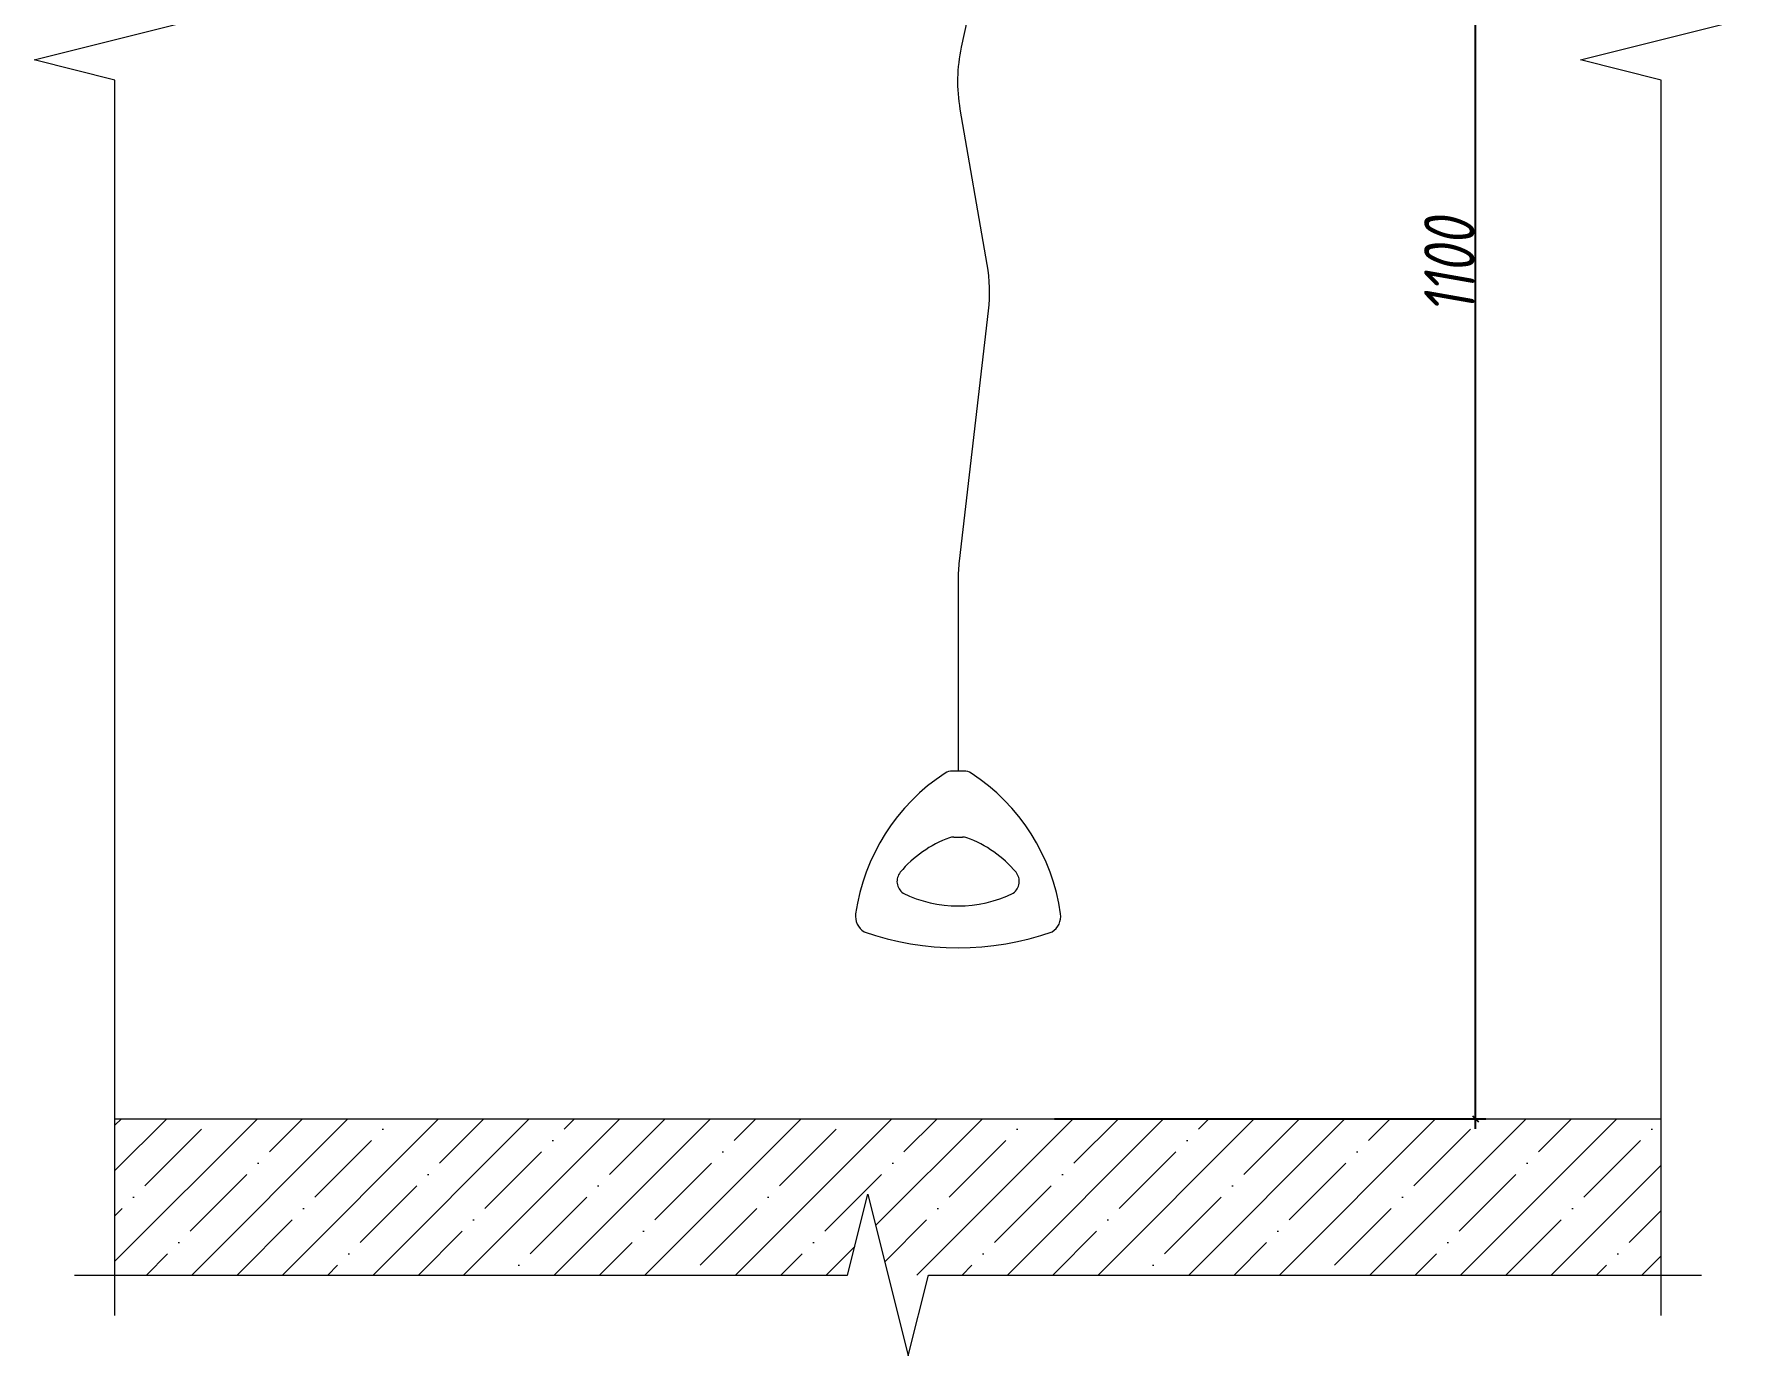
# Model space of a CAD drawing. Extents: x -96705 to 1864084, y -482104 to 235.
# Drawn here: x 1539633 to 1548094, y -117974 to -111429 of the extents above; entities that cross this region are included whole.
import ezdxf

# ---------------------------------------------------------------- set-up
doc = ezdxf.new("R2010")
doc.units = 0
doc.header["$LTSCALE"] = 100
doc.header["$PDMODE"] = 1
doc.header["$PDSIZE"] = 200
doc.layers.get('Defpoints').update_dxf_attribs({"color": 42})
doc.layers.add('шлейфы оповещения', color=5, linetype='Continuous', lineweight=30)
doc.styles.add('OlympDesign', font='isocpeur.ttf', dxfattribs={"width": 0.8, "oblique": 10, "height": 250})
doc.styles.add('ГОСТ М100', font='ARIALN.TTF')
doc.dimstyles.new('ISO-25', dxfattribs={"dimtxt": 100, "dimasz": 30, "dimexe": 50, "dimexo": 50, "dimgap": 5, "dimtad": 1, "dimdec": 0, "dimdsep": 46, "dimtxsty": 'ГОСТ М100', "dimblk": 'OBLIQUE', "dimcen": 30, "dimdle": 50, "dimadec": 0, "dimazin": 0, "dimtfac": 1, "dimtdec": 0, "dimtmove": 1, "dimatfit": 3, "dimldrblk": 'OBLIQUE', "dimfxl": 1, "dimarcsym": 0})

# ---------------------------------------------------------------- blocks, each defined once
blk = doc.blocks.new('_Oblique')
at = {"color": 0, "linetype": 'ByBlock', "lineweight": -2}
blk.add_line((-0.5, -0.5), (0.5, 0.5), dxfattribs=at)
blk = doc.blocks.new('*D1184')
at = {"layer": 'Defpoints', "color": 0, "ltscale": 50, "transparency": 16777216}
for p in [(1545303.5, -108353.7), (1546774.7, -108353.7), (1544637.6, -116799.8)]:
    blk.add_point(p, dxfattribs=at)
at = {"layer": 'шлейфы оповещения', "color": 0, "lineweight": -2, "ltscale": 50, "transparency": 16777216}
for p, q in [((1545353.5, -108353.7), (1546824.7, -108353.7)), ((1546774.7, -116849.8), (1546774.7, -108303.7)), ((1544687.6, -116799.8), (1546824.7, -116799.8))]:
    blk.add_line(p, q, dxfattribs=at)
at = {"layer": 'шлейфы оповещения', "color": 0, "lineweight": -2, "ltscale": 50, "transparency": 16777216, "xscale": 30, "yscale": 30, "zscale": 30}
for p, rotation in [((1546774.7, -108353.7), 90), ((1546774.7, -116799.8), 270)]:
    blk.add_blockref('_Oblique', p, dxfattribs=dict(at, rotation=rotation))
at = {"layer": 'шлейфы оповещения', "color": 0, "lineweight": 20, "ltscale": 50, "transparency": 16777216, "insert": (1546644.7, -112576.7), "char_height": 250, "attachment_point": 5, "rotation": 90, "style": 'OlympDesign'}
blk.add_mtext('1100', dxfattribs=at)

msp = doc.modelspace()

# ---------------------------------------------------------------- hatches: boundary and pattern name
at = {"layer": 'шлейфы оповещения', "lineweight": 20, "ltscale": 50}
h = msp.add_hatch(dxfattribs=at)
h.set_pattern_fill('ANSI35', scale=50)
h.set_pattern_definition([(45, (1553315.66, -84915.6), (-224.5064, 224.5064), []), (45, (1553540.16, -84915.6), (-224.5064, 224.5064), [396.875, -79.375, 0, -79.375])])
h.paths.add_polyline_path([(1540033.3, -116799.8), (1540033.3, -117573.7), (1543663.5, -117573.7), (1543763.5, -117173.7), (1543863.5, -117573.7), (1547693.7, -117573.7), (1547693.7, -116799.8)])

# ---------------------------------------------------------------- linework, layer by layer
at = {"layer": 'шлейфы оповещения', "color": 7, "lineweight": 20, "ltscale": 50}
for p, q in [((1544240.3, -115078.1), (1544181.6, -115078.1)), ((1544189.9, -115404.7), (1544232, -115404.7)), ((1540033.3, -116799.8), (1547693.7, -116799.8)), ((1543663.5, -117573.7), (1543763.5, -117173.7)), ((1543763.5, -117173.7), (1543963.5, -117973.7)), ((1539833.3, -117573.7), (1543663.5, -117573.7)), ((1543963.5, -117973.7), (1544063.5, -117573.7)), ((1544063.5, -117573.7), (1547893.7, -117573.7))]:
    msp.add_line(p, q, dxfattribs=at)
for points in [[(1540033.3, -117773.7), (1540033.3, -111656.7), (1539633.3, -111556.7), (1540433.3, -111356.7), (1540033.3, -111256.7), (1540033.3, -105139.8)], [(1547693.7, -117773.7), (1547693.7, -111656.7), (1547293.7, -111556.7), (1548093.7, -111356.7), (1547693.7, -111256.7), (1547693.7, -105139.8)]]:
    msp.add_lwpolyline(points, dxfattribs=at)
msp.add_lwpolyline([(1544223.5, -110217.7), (1544328.4, -110641.3, -0.114882), (1544333.5, -111004.1), (1544226.6, -111494.1, 0.096963), (1544220, -111801.4), (1544353.4, -112569.7, -0.071905), (1544359.9, -112798.5), (1544216.3, -114039, 0.028817), (1544211, -114131), (1544211, -115078.1)], format="xyb", dxfattribs=at)
for centre, radius, start, end in [((1544692, -115925.3), 998.8, 123.09044, 171.93812), ((1544181.6, -115142.1), 64, 90, 123.09044), ((1544240.3, -115142.1), 64, 56.90956, 90), ((1543729.9, -115925.3), 998.8, 8.06188, 56.90956), ((1544364.9, -115949), 575.2, 110.02168, 140.03473), ((1544189.9, -115468.7), 64, 90, 110.02168), ((1544232, -115468.7), 64, 69.97832, 90), ((1544057, -115949), 575.2, 39.96527, 69.97832), ((1543978.6, -115624.4), 70.6, 140.50754, 234.76985), ((1544443.3, -115624.4), 70.6, 305.23015, 39.49246), ((1544211, -115131.4), 614.7, 243.62268, 296.37732), ((1543791.9, -115797.2), 89.6, 172.2886, 238.59009), ((1544630, -115797.2), 89.6, 301.40991, 7.7114), ((1544211, -114557.9), 1395.8, 250.50776, 289.49224)]:
    msp.add_arc(centre, radius, start, end, dxfattribs=at)

# ---------------------------------------------------------------- dimensions: what is measured, and where the dimension line sits
dim = msp.add_linear_dim(base=(1546774.7, -108353.7), p1=(1544637.6, -116799.8), p2=(1545303.5, -108353.7), angle=90, text='1100', dimstyle='ISO-25', override={"dimtxsty": 'OlympDesign'}, dxfattribs=at)
dim.commit()
dim.dimension.update_dxf_attribs({"geometry": '*D1184', "text_midpoint": (1546644.7, -112576.7)})

doc.saveas('drawing.dxf')
